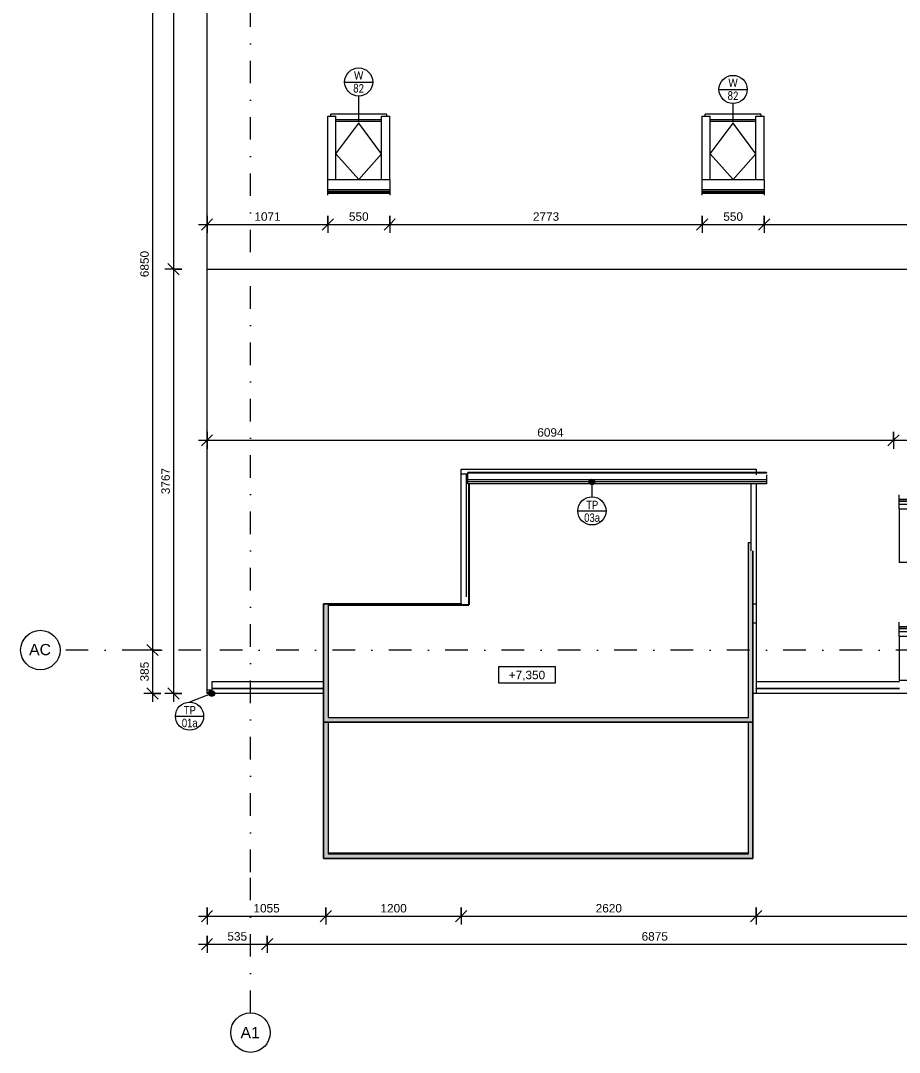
# Model space of a CAD drawing. Header units: millimetres. Extents: x -2147 to 35373, y -3639 to 14792.
# Drawn here: x -2039 to 5760, y -3571 to 5587 of the extents above; entities that cross this region are included whole.
import ezdxf

# ---------------------------------------------------------------- set-up
doc = ezdxf.new("R2010")
doc.units = ezdxf.units.MM
doc.linetypes.add('HA_DashDot_10mm-S3mm', pattern=[500, 200, -150, 0, -150])
for name, color, linetype, lineweight in [('A-____-____-DIMS', 9, 'Continuous', 5), ('A-____-____-DIMS-50', 9, 'Continuous', 5), ('A-AREA-____-OTLN', 9, 'Continuous', 25), ('A-FLOR-____-OTLN', 9, 'Continuous', 9), ('A-FLOR-HRAL-OTLN', 9, 'Continuous', 9), ('A-GENM-____-IDEN', 9, 'Continuous', 9), ('A-GENM-____-OTLN', 9, 'Continuous', 9), ('A-GLAZ-____-IDEN', 9, 'Continuous', 9), ('A-GLAZ-____-OTLN', 9, 'Continuous', 5), ('A-ROOF-____-OTLN', 9, 'Continuous', 9), ('A-WALL-____-OTLN', 9, 'Continuous', 9), ('G-____-____-DIMS', 9, 'Continuous', 5), ('S-GRID-____-IDEN', 9, 'Continuous', 9), ('S-GRID-____-OTLN', 9, 'Continuous', 5)]:
    doc.layers.add(name, color=color, linetype=linetype, lineweight=lineweight)
doc.styles.add('Arial', font='arial.ttf', dxfattribs={"height": 100})
doc.styles.add('Arial_1', font='arial.ttf', dxfattribs={"height": 75})
doc.styles.add('Arial_3', font='arial.ttf', dxfattribs={"width": 0.8, "height": 75})
doc.styles.add('Calibri', font='calibri.ttf', dxfattribs={"width": 0.8, "height": 75})
doc.dimstyles.new('Inner_Dimensions', dxfattribs={"dimscale": 304.8, "dimtxt": 76.519455, "dimasz": 0.328084, "dimexe": 0.246063, "dimexo": 0.0625, "dimgap": 0.032808, "dimtad": 1, "dimdec": 0, "dimzin": 0, "dimdsep": 46, "dimtxsty": 'Arial_1', "dimblk1": 'OBLIQUE', "dimblk2": 'OBLIQUE', "dimsah": 1, "dimcen": 0.09, "dimdle": 0.246063, "dimazin": 0, "dimtfac": 1, "dimtdec": 4, "dimtix": 1, "dimtmove": 0, "dimatfit": 3, "dimfxl": 0.246063, "dimfxlon": 1, "dimtvp": 1, "dimtolj": 1, "dimtzin": 0, "dimlwd": 9, "dimlwe": 9, "dimarcsym": 2})
doc.dimstyles.new('Inner_Dimensions_1', dxfattribs={"dimscale": 304.8, "dimtxt": 76.519455, "dimasz": 0.328084, "dimexe": 0.246063, "dimexo": 0.0625, "dimgap": 0.032808, "dimtad": 1, "dimdec": 0, "dimzin": 0, "dimdsep": 46, "dimtxsty": 'Arial_1', "dimblk1": 'OBLIQUE', "dimblk2": 'OBLIQUE', "dimsah": 1, "dimcen": 0.09, "dimdle": 0.246063, "dimazin": 0, "dimtfac": 1, "dimtdec": 4, "dimtix": 1, "dimtmove": 2, "dimatfit": 3, "dimfxl": 0.246063, "dimfxlon": 1, "dimtvp": 1, "dimtolj": 1, "dimtzin": 0, "dimlwd": 9, "dimlwe": 9, "dimarcsym": 2})

# ---------------------------------------------------------------- blocks, each defined once
blk = doc.blocks.new('Top Rail Type - Top Rail_Internal_-1473448-DPS_STŘECHA - A')
at = {"layer": 'A-FLOR-HRAL-OTLN'}
for points in [[(650, -1850), (690, -1810), (690, -640), (650, -640), (650, -1008.7)], [(4460, -1850), (4460, -640), (4420, -640), (4420, -1810)], [(650, -1850), (4460, -1850), (4420, -1810), (690, -1810)]]:
    blk.add_hatch(color=256, dxfattribs=at).paths.add_polyline_path(points)
for p, q in [((650, -1850), (650, -640)), ((690, -640), (690, -1810)), ((4420, -1810), (4420, -640)), ((4460, -640), (4460, -1850)), ((690, -1810), (4420, -1810)), ((4460, -1850), (650, -1850))]:
    blk.add_line(p, q, dxfattribs=at)
blk = doc.blocks.new('Top Rail Type - Top Rail_Internal_-V1-DPS_STŘECHA - A')
at = {"layer": 'A-FLOR-HRAL-OTLN'}
for p, q in [((650, -640), (650, -1850)), ((690, -640), (690, -1810)), ((4420, -1810), (4420, -640)), ((4460, -1850), (4460, -640)), ((690, -1810), (4420, -1810)), ((650, -1850), (4460, -1850))]:
    blk.add_line(p, q, dxfattribs=at)
blk = doc.blocks.new('Top Rail Type - Top Rail_Internal_-1473612-DPS_STŘECHA - A')
at = {"layer": 'A-FLOR-HRAL-OTLN'}
for points in [[(4460, -640), (4460, 881), (4445, 881), (4445, 954.5), (4420, 954.5), (4420, -600)], [(650, -640), (690, -600), (690, 410), (650, 410), (650, -537)], [(650, -640), (4460, -640), (4420, -600), (690, -600)]]:
    blk.add_hatch(color=256, dxfattribs=at).paths.add_polyline_path(points)
for p, q in [((4420, 954.5), (4445, 954.5)), ((4420, -600), (4420, 954.5)), ((4460, 881), (4460, -640)), ((650, 410), (690, 410)), ((650, -640), (650, 410)), ((690, 410), (690, -600)), ((4460, -640), (650, -640)), ((690, -600), (4420, -600))]:
    blk.add_line(p, q, dxfattribs=at)
blk = doc.blocks.new('Top Rail Type - Top Rail_Internal_-V4-DPS_STŘECHA - A')
at = {"layer": 'A-FLOR-HRAL-OTLN'}
for p, q in [((4420, 954.5), (4445, 954.5)), ((4420, -600), (4420, 954.5)), ((4460, -640), (4460, 881)), ((690, 410), (650, 410)), ((650, 410), (650, -640)), ((690, 410), (690, -600)), ((650, -640), (4460, -640)), ((690, -600), (4420, -600))]:
    blk.add_line(p, q, dxfattribs=at)
blk = doc.blocks.new('Roof-Windows_VELUX_GLL_1061 - CK02-1859753-DPS_STŘECHA - A')
at = {"layer": 'A-GLAZ-____-OTLN'}
for p, q in [((4009, 4737.6), (4081.6, 4737.6)), ((4009, 4174.5), (4009, 4737.6)), ((4531.7, 4755), (4036.3, 4755)), ((4036.3, 4754.2), (4036.3, 4755)), ((4036.3, 4737.7), (4036.3, 4754.2)), ((4081.6, 4174.5), (4081.6, 4737.6)), ((4081.6, 4709.6), (4486.1, 4709.6)), ((4486.1, 4692.6), (4081.6, 4692.6)), ((4486.1, 4690.2), (4081.6, 4690.2)), ((4081.6, 4404.1), (4284, 4676.6)), ((4486.1, 4404.5), (4284, 4676.6)), ((4486.1, 4737.6), (4559, 4737.6)), ((4486.1, 4174.5), (4486.1, 4737.6)), ((4531.7, 4755), (4531.7, 4754.2)), ((4531.7, 4754.2), (4531.7, 4737.7)), ((4559, 4174.5), (4559, 4737.6)), ((4284, 4177.6), (4081.6, 4404.1)), ((4284, 4177.6), (4486.1, 4403.7)), ((4009, 4085.2), (4009, 4174.5)), ((4559, 4174.5), (4009, 4174.5)), ((4559, 4174.5), (4559, 4085.2)), ((4009, 4072), (4009, 4085.2)), ((4559, 4085.2), (4009, 4085.2)), ((4009, 4063.2), (4009, 4072)), ((4009, 4072), (4559, 4072)), ((4009, 4056.2), (4009, 4063.2)), ((4009, 4063.2), (4559, 4063.2)), ((4009, 4038.1), (4009, 4056.2)), ((4009, 4056.2), (4559, 4056.2)), ((4559, 4085.2), (4559, 4072)), ((4559, 4072), (4559, 4063.2)), ((4559, 4063.2), (4559, 4056.2)), ((4559, 4056.2), (4559, 4038.1))]:
    blk.add_line(p, q, dxfattribs=at)
blk = doc.blocks.new('Roof-Windows_VELUX_GLL_1061 - PK08-1836828-DPS_STŘECHA - A')
at = {"layer": 'A-GLAZ-____-OTLN'}
for p, q in [((5759, 1334.7), (5759, 1378.3)), ((6701, 1378.3), (6701, 1334.7)), ((5759, 1322.2), (5759, 1334.7)), ((6701, 1334.7), (5759, 1334.7)), ((5759, 1318.2), (5759, 1322.2)), ((6701, 1322.2), (5759, 1322.2)), ((5759, 1294.8), (5759, 1318.2)), ((6701, 1318.2), (5759, 1318.2)), ((5759, 1254.4), (5759, 1294.8)), ((5759, 1294.8), (6701, 1294.8)), ((6701, 1334.7), (6701, 1322.2)), ((6701, 1322.2), (6701, 1318.2)), ((6701, 1318.2), (6701, 1294.8)), ((6701, 1294.8), (6701, 1254.4)), ((5759, 1254.4), (5759, 775.7)), ((5759, 1254.4), (6701, 1254.4)), ((5831.9, 1254.4), (5831.9, 775.7)), ((6197.1, 1254.3), (5831.9, 1050.5)), ((6262.9, 1254.3), (6628.4, 1050.3)), ((6628.4, 1254.4), (6628.4, 775.7)), ((6701, 1254.4), (6701, 775.7)), ((5831.9, 1050.1), (6230, 807.1)), ((6628.4, 1050.3), (6230, 807.1)), ((5831.9, 775.7), (5759, 775.7)), ((5831.9, 801), (6628.4, 801)), ((5831.9, 796.6), (6628.4, 796.6)), ((6628.4, 788.9), (5831.9, 788.9)), ((5831.9, 780.4), (6628.4, 780.4)), ((6701, 775.7), (6628.4, 775.7))]:
    blk.add_line(p, q, dxfattribs=at)
blk = doc.blocks.new('HA_GM_Gutter_Balcony - HA_GM_Gutter_Facade TP03-1710966-DPS_STŘECHA - A')
at = {"layer": 'A-GENM-____-OTLN'}
for p, q in [((0, 7.9), (0, 25.1)), ((0, 25.1), (2650, 25.1)), ((0, -10), (0, 7.9)), ((0, 7.9), (2650, 7.9)), ((2650, 25.1), (2650, 7.9)), ((2650, 7.9), (2650, -10)), ((0, -56.1), (0, -10)), ((0, -10), (2650, -10)), ((0, -75), (0, -70)), ((0, -70), (2650, -70)), ((0, -75), (2650, -75)), ((2650, -10), (2650, -70)), ((2650, -70), (2650, -75))]:
    blk.add_line(p, q, dxfattribs=at)
blk = doc.blocks.new('Roof-Windows_VELUX_GLL_1061 - PK06-1841920-DPS_STŘECHA - A')
at = {"layer": 'A-GLAZ-____-OTLN'}
for p, q in [((5759, 204.5), (5759, 248.1)), ((5759, 192), (5759, 204.5)), ((6701, 204.5), (5759, 204.5)), ((5759, 188), (5759, 192)), ((6701, 192), (5759, 192)), ((5759, 164.6), (5759, 188)), ((6701, 188), (5759, 188)), ((6701, 248.1), (6701, 204.5)), ((6701, 204.5), (6701, 192)), ((6701, 192), (6701, 188)), ((6701, 188), (6701, 164.6)), ((5759, 124.2), (5759, 164.6)), ((5759, 164.6), (6701, 164.6)), ((5759, 124.2), (5759, -269.5)), ((5759, 124.2), (6701, 124.2)), ((5831.9, 124.2), (5831.9, -269.5)), ((6189.3, 124.1), (5831.9, -37.2)), ((6270.7, 124.1), (6628.4, -37.3)), ((6628.4, 124.2), (6628.4, -269.5)), ((6701, 164.6), (6701, 124.2)), ((6701, 124.2), (6701, -269.5)), ((5831.9, -37.5), (6230, -238)), ((6628.4, -37.3), (6230, -238)), ((5831.9, -269.5), (5759, -269.5)), ((5831.9, -244.2), (6628.4, -244.2)), ((5831.9, -248.5), (6628.4, -248.5)), ((6628.4, -256.2), (5831.9, -256.2)), ((5831.9, -264.8), (6628.4, -264.8)), ((6701, -269.5), (6628.4, -269.5))]:
    blk.add_line(p, q, dxfattribs=at)
blk = doc.blocks.new('Grid - Radius 3_5mm-353793-DPS_STŘECHA - A')
at = {"layer": 'S-GRID-____-IDEN'}
blk.add_circle((0, 0), 3.5, dxfattribs=at)
blk = doc.blocks.new('Spot Elevations - Generic-448778-DPS_STŘECHA - A')
at = {"layer": 'G-____-____-DIMS', "lineweight": 9}
for p, q in [((-5, 0), (-5, 3)), ((-5, 3), (5, 3)), ((5, 3), (5, 0)), ((5, 0), (-5, 0))]:
    blk.add_line(p, q, dxfattribs=at)
blk = doc.blocks.new('HA_TAG_WD - Type Mark-1527962-DPS_STŘECHA - A')
at = {"layer": 'A-GLAZ-____-IDEN'}
blk.add_line((-2.5, 0), (2.5, 0), dxfattribs=at)
blk.add_circle((0, 0), 2.5, dxfattribs=at)
blk = doc.blocks.new('DIMBLOCK8-DPS_STŘECHA - A')
at = {"layer": 'A-____-____-DIMS-50', "lineweight": 9}
for p, q in [((-385, -2536.7), (-385, -2686.7)), ((-385, -2611.7), (-385, -2536.7)), ((-385, -2611.7), (-335, -2561.7)), ((149.8, -2536.7), (149.8, -2686.7)), ((149.8, -2611.7), (149.8, -2536.7)), ((149.8, -2611.7), (199.8, -2561.7)), ((-460, -2611.7), (149.8, -2611.7)), ((-385, -2611.7), (-435, -2661.7)), ((149.8, -2611.7), (99.8, -2661.7))]:
    blk.add_line(p, q, dxfattribs=at)
at = {"layer": 'A-____-____-DIMS-50', "color": 0, "lineweight": 9, "insert": (-204.1, -2504.3), "char_height": 75, "width": 207.662, "attachment_point": 1, "line_spacing_factor": 0.941778, "style": 'Arial_1'}
blk.add_mtext('535', dxfattribs=at)
blk = doc.blocks.new('_Oblique')
at = {"color": 0, "linetype": 'ByBlock', "lineweight": -2}
blk.add_line((-0.5, -0.5), (0.5, 0.5), dxfattribs=at)
blk = doc.blocks.new('DIMBLOCK9-DPS_STŘECHA - A')
at = {"layer": 'A-____-____-DIMS-50', "lineweight": 9}
for p, q in [((149.8, -2536.7), (149.8, -2686.7)), ((149.8, -2611.7), (149.8, -2536.7)), ((149.8, -2611.7), (199.8, -2561.7)), ((7025.1, -2536.7), (7025.1, -2686.7)), ((7025.1, -2611.7), (7025.1, -2536.7)), ((7025.1, -2611.7), (7075.1, -2561.7)), ((149.8, -2611.7), (99.8, -2661.7)), ((149.8, -2611.7), (7025.1, -2611.7)), ((7025.1, -2611.7), (6975.1, -2661.7))]:
    blk.add_line(p, q, dxfattribs=at)
at = {"layer": 'A-____-____-DIMS-50', "color": 0, "lineweight": 9, "insert": (3472.1, -2504.3), "char_height": 75, "width": 276.883, "attachment_point": 1, "line_spacing_factor": 0.941778, "style": 'Arial_1'}
blk.add_mtext('6875', dxfattribs=at)
blk = doc.blocks.new('DIMBLOCK29-DPS_STŘECHA - A')
at = {"layer": 'A-____-____-DIMS-50', "lineweight": 9}
for p, q in [((-683.1, 12110), (-683.1, 3381.6)), ((-608.1, 12035), (-758.1, 12035)), ((-683.1, 12035), (-733.1, 12085)), ((-683.1, 12035), (-633.1, 11985)), ((-683.1, 12035), (-608.1, 12035)), ((-683.1, 3381.6), (-733.1, 3431.6)), ((-608.1, 3381.6), (-758.1, 3381.6)), ((-683.1, 3381.6), (-633.1, 3331.6)), ((-683.1, 3381.6), (-608.1, 3381.6))]:
    blk.add_line(p, q, dxfattribs=at)
at = {"layer": 'A-____-____-DIMS-50', "color": 0, "lineweight": 9, "insert": (-790.4, 7351.5), "char_height": 75, "width": 276.883, "attachment_point": 1, "rotation": 90, "line_spacing_factor": 0.941778, "style": 'Arial_1'}
blk.add_mtext('8653', dxfattribs=at)
blk = doc.blocks.new('DIMBLOCK30-DPS_STŘECHA - A')
at = {"layer": 'A-____-____-DIMS-50', "lineweight": 9}
for p, q in [((-683.1, 3381.6), (-733.1, 3431.6)), ((-608.1, 3381.6), (-758.1, 3381.6)), ((-683.1, 3381.6), (-683.1, -460)), ((-683.1, 3381.6), (-633.1, 3331.6)), ((-683.1, 3381.6), (-608.1, 3381.6)), ((-683.1, -385), (-733.1, -335)), ((-608.1, -385), (-758.1, -385)), ((-683.1, -385), (-633.1, -435)), ((-683.1, -385), (-608.1, -385))]:
    blk.add_line(p, q, dxfattribs=at)
at = {"layer": 'A-____-____-DIMS-50', "color": 0, "lineweight": 9, "insert": (-790.4, 1383), "char_height": 75, "width": 276.883, "attachment_point": 1, "rotation": 90, "line_spacing_factor": 0.941778, "style": 'Arial_1'}
blk.add_mtext('3767', dxfattribs=at)
blk = doc.blocks.new('DIMBLOCK33-DPS_STŘECHA - A')
at = {"layer": 'A-____-____-DIMS-50', "lineweight": 9}
for p, q in [((-870.1, 6850), (-920.1, 6900)), ((-795.1, 6850), (-945.1, 6850)), ((-870.1, 6850), (-870.1, 0)), ((-870.1, 6850), (-820.1, 6800)), ((-870.1, 6850), (-795.1, 6850)), ((-870.1, 0), (-920.1, 50)), ((-795.1, 0), (-945.1, 0)), ((-870.1, 0), (-820.1, -50)), ((-870.1, 0), (-795.1, 0))]:
    blk.add_line(p, q, dxfattribs=at)
at = {"layer": 'A-____-____-DIMS-50', "color": 0, "lineweight": 9, "insert": (-977.4, 3309.6), "char_height": 75, "width": 276.883, "attachment_point": 1, "rotation": 90, "line_spacing_factor": 0.941778, "style": 'Arial_1'}
blk.add_mtext('6850', dxfattribs=at)
blk = doc.blocks.new('DIMBLOCK34-DPS_STŘECHA - A')
at = {"layer": 'A-____-____-DIMS-50', "lineweight": 9}
for p, q in [((-870.1, 0), (-920.1, 50)), ((-795.1, 0), (-945.1, 0)), ((-870.1, 0), (-870.1, -460)), ((-870.1, 0), (-820.1, -50)), ((-870.1, 0), (-795.1, 0)), ((-870.1, -385), (-920.1, -335)), ((-795.1, -385), (-945.1, -385)), ((-870.1, -385), (-820.1, -435)), ((-870.1, -385), (-795.1, -385))]:
    blk.add_line(p, q, dxfattribs=at)
at = {"layer": 'A-____-____-DIMS-50', "color": 0, "lineweight": 9, "insert": (-977.4, -279), "char_height": 75, "width": 207.662, "attachment_point": 1, "rotation": 90, "line_spacing_factor": 0.941778, "style": 'Arial_1'}
blk.add_mtext('385', dxfattribs=at)
blk = doc.blocks.new('DIMBLOCK35-DPS_STŘECHA - A')
at = {"layer": 'A-____-____-DIMS-50', "lineweight": 9}
for p, q in [((-385, 3852.7), (-385, 3702.7)), ((-385, 3777.7), (-385, 3852.7)), ((686.1, 3852.7), (686.1, 3702.7)), ((686.1, 3777.7), (686.1, 3852.7)), ((-460, 3777.7), (686.1, 3777.7)), ((-385, 3777.7), (-435, 3727.7)), ((-385, 3777.7), (-335, 3827.7)), ((686.1, 3777.7), (636.1, 3727.7)), ((686.1, 3777.7), (736.1, 3827.7))]:
    blk.add_line(p, q, dxfattribs=at)
at = {"layer": 'A-____-____-DIMS-50', "color": 0, "lineweight": 9, "insert": (35.2, 3885.1), "char_height": 75, "width": 276.883, "attachment_point": 1, "line_spacing_factor": 0.941778, "style": 'Arial_1'}
blk.add_mtext('1071', dxfattribs=at)
blk = doc.blocks.new('DIMBLOCK36-DPS_STŘECHA - A')
at = {"layer": 'A-____-____-DIMS-50', "lineweight": 9}
for p, q in [((686.1, 3852.7), (686.1, 3702.7)), ((686.1, 3777.7), (686.1, 3852.7)), ((1236.1, 3852.7), (1236.1, 3702.7)), ((1236.1, 3777.7), (1236.1, 3852.7)), ((686.1, 3777.7), (636.1, 3727.7)), ((686.1, 3777.7), (736.1, 3827.7)), ((686.1, 3777.7), (1236.1, 3777.7)), ((1236.1, 3777.7), (1186.1, 3727.7)), ((1236.1, 3777.7), (1286.1, 3827.7))]:
    blk.add_line(p, q, dxfattribs=at)
at = {"layer": 'A-____-____-DIMS-50', "color": 0, "lineweight": 9, "insert": (874.5, 3885.1), "char_height": 75, "width": 207.662, "attachment_point": 1, "line_spacing_factor": 0.941778, "style": 'Arial_1'}
blk.add_mtext('550', dxfattribs=at)
blk = doc.blocks.new('DIMBLOCK37-DPS_STŘECHA - A')
at = {"layer": 'A-____-____-DIMS-50', "lineweight": 9}
for p, q in [((1236.1, 3852.7), (1236.1, 3702.7)), ((1236.1, 3777.7), (1236.1, 3852.7)), ((4009, 3852.7), (4009, 3702.7)), ((4009, 3777.7), (4009, 3852.7)), ((1236.1, 3777.7), (1186.1, 3727.7)), ((1236.1, 3777.7), (1286.1, 3827.7)), ((1236.1, 3777.7), (4009, 3777.7)), ((4009, 3777.7), (3959, 3727.7)), ((4009, 3777.7), (4059, 3827.7))]:
    blk.add_line(p, q, dxfattribs=at)
at = {"layer": 'A-____-____-DIMS-50', "color": 0, "lineweight": 9, "insert": (2507.2, 3885.1), "char_height": 75, "width": 276.883, "attachment_point": 1, "line_spacing_factor": 0.941778, "style": 'Arial_1'}
blk.add_mtext('2773', dxfattribs=at)
blk = doc.blocks.new('DIMBLOCK38-DPS_STŘECHA - A')
at = {"layer": 'A-____-____-DIMS-50', "lineweight": 9}
for p, q in [((4009, 3852.7), (4009, 3702.7)), ((4009, 3777.7), (4009, 3852.7)), ((4559, 3852.7), (4559, 3702.7)), ((4559, 3777.7), (4559, 3852.7)), ((4009, 3777.7), (3959, 3727.7)), ((4009, 3777.7), (4059, 3827.7)), ((4009, 3777.7), (4559, 3777.7)), ((4559, 3777.7), (4509, 3727.7)), ((4559, 3777.7), (4609, 3827.7))]:
    blk.add_line(p, q, dxfattribs=at)
at = {"layer": 'A-____-____-DIMS-50', "color": 0, "lineweight": 9, "insert": (4197.5, 3885.1), "char_height": 75, "width": 207.662, "attachment_point": 1, "line_spacing_factor": 0.941778, "style": 'Arial_1'}
blk.add_mtext('550', dxfattribs=at)
blk = doc.blocks.new('DIMBLOCK39-DPS_STŘECHA - A')
at = {"layer": 'A-____-____-DIMS-50', "lineweight": 9}
for p, q in [((4559, 3852.7), (4559, 3702.7)), ((4559, 3777.7), (4559, 3852.7)), ((11684.3, 3852.7), (11684.3, 3702.7)), ((11684.3, 3777.7), (11684.3, 3852.7)), ((4559, 3777.7), (4509, 3727.7)), ((4559, 3777.7), (4609, 3827.7)), ((4559, 3777.7), (11684.3, 3777.7)), ((11684.3, 3777.7), (11634.3, 3727.7)), ((11684.3, 3777.7), (11734.3, 3827.7))]:
    blk.add_line(p, q, dxfattribs=at)
at = {"layer": 'A-____-____-DIMS-50', "color": 0, "lineweight": 9, "insert": (8006.3, 3885.1), "char_height": 75, "width": 276.883, "attachment_point": 1, "line_spacing_factor": 0.941778, "style": 'Arial_1'}
blk.add_mtext('7125', dxfattribs=at)
blk = doc.blocks.new('DIMBLOCK48-DPS_STŘECHA - A')
at = {"layer": 'A-____-____-DIMS-50', "lineweight": 9}
for p, q in [((-385, -2286.7), (-385, -2436.7)), ((-385, -2361.7), (-385, -2286.7)), ((670, -2286.7), (670, -2436.7)), ((670, -2361.7), (670, -2286.7)), ((-460, -2361.7), (670, -2361.7)), ((-385, -2361.7), (-435, -2411.7)), ((-385, -2361.7), (-335, -2311.7)), ((670, -2361.7), (620, -2411.7)), ((670, -2361.7), (720, -2311.7))]:
    blk.add_line(p, q, dxfattribs=at)
at = {"layer": 'A-____-____-DIMS-50', "color": 0, "lineweight": 9, "insert": (27.1, -2254.3), "char_height": 75, "width": 276.883, "attachment_point": 1, "line_spacing_factor": 0.941778, "style": 'Arial_1'}
blk.add_mtext('1055', dxfattribs=at)
blk = doc.blocks.new('DIMBLOCK49-DPS_STŘECHA - A')
at = {"layer": 'A-____-____-DIMS-50', "lineweight": 9}
for p, q in [((670, -2286.7), (670, -2436.7)), ((670, -2361.7), (670, -2286.7)), ((1870, -2286.7), (1870, -2436.7)), ((1870, -2361.7), (1870, -2286.7)), ((670, -2361.7), (620, -2411.7)), ((670, -2361.7), (720, -2311.7)), ((670, -2361.7), (1870, -2361.7)), ((1870, -2361.7), (1820, -2411.7)), ((1870, -2361.7), (1920, -2311.7))]:
    blk.add_line(p, q, dxfattribs=at)
at = {"layer": 'A-____-____-DIMS-50', "color": 0, "lineweight": 9, "insert": (1154.6, -2254.3), "char_height": 75, "width": 276.883, "attachment_point": 1, "line_spacing_factor": 0.941778, "style": 'Arial_1'}
blk.add_mtext('1200', dxfattribs=at)
blk = doc.blocks.new('DIMBLOCK50-DPS_STŘECHA - A')
at = {"layer": 'A-____-____-DIMS-50', "lineweight": 9}
for p, q in [((1870, -2286.7), (1870, -2436.7)), ((1870, -2361.7), (1870, -2286.7)), ((4490, -2286.7), (4490, -2436.7)), ((4490, -2361.7), (4490, -2286.7)), ((1870, -2361.7), (1820, -2411.7)), ((1870, -2361.7), (1920, -2311.7)), ((1870, -2361.7), (4490, -2361.7)), ((4490, -2361.7), (4440, -2411.7)), ((4490, -2361.7), (4540, -2311.7))]:
    blk.add_line(p, q, dxfattribs=at)
at = {"layer": 'A-____-____-DIMS-50', "color": 0, "lineweight": 9, "insert": (3064.6, -2254.3), "char_height": 75, "width": 276.883, "attachment_point": 1, "line_spacing_factor": 0.941778, "style": 'Arial_1'}
blk.add_mtext('2620', dxfattribs=at)
blk = doc.blocks.new('DIMBLOCK51-DPS_STŘECHA - A')
at = {"layer": 'A-____-____-DIMS-50', "lineweight": 9}
for p, q in [((4490, -2286.7), (4490, -2436.7)), ((4490, -2361.7), (4490, -2286.7)), ((8420, -2286.7), (8420, -2436.7)), ((8420, -2361.7), (8420, -2286.7)), ((4490, -2361.7), (4440, -2411.7)), ((4490, -2361.7), (4540, -2311.7)), ((4490, -2361.7), (8420, -2361.7)), ((8420, -2361.7), (8370, -2411.7)), ((8420, -2361.7), (8470, -2311.7))]:
    blk.add_line(p, q, dxfattribs=at)
at = {"layer": 'A-____-____-DIMS-50', "color": 0, "lineweight": 9, "insert": (6339.6, -2254.3), "char_height": 75, "width": 276.883, "attachment_point": 1, "line_spacing_factor": 0.941778, "style": 'Arial_1'}
blk.add_mtext('3930', dxfattribs=at)
blk = doc.blocks.new('DIMBLOCK56-DPS_STŘECHA - A')
at = {"layer": 'A-____-____-DIMS-50', "lineweight": 9}
for p, q in [((-385, 1936.4), (-385, 1786.4)), ((-385, 1861.4), (-385, 1936.4)), ((5709, 1936.4), (5709, 1786.4)), ((5709, 1861.4), (5709, 1936.4)), ((-460, 1861.4), (5709, 1861.4)), ((-385, 1861.4), (-435, 1811.4)), ((-385, 1861.4), (-335, 1911.4)), ((5709, 1861.4), (5659, 1811.4)), ((5709, 1861.4), (5759, 1911.4))]:
    blk.add_line(p, q, dxfattribs=at)
at = {"layer": 'A-____-____-DIMS-50', "color": 0, "lineweight": 9, "insert": (2546.6, 1968.8), "char_height": 75, "width": 276.883, "attachment_point": 1, "line_spacing_factor": 0.941778, "style": 'Arial_1'}
blk.add_mtext('6094', dxfattribs=at)
blk = doc.blocks.new('DIMBLOCK57-DPS_STŘECHA - A')
at = {"layer": 'A-____-____-DIMS-50', "lineweight": 9}
for p, q in [((5709, 1936.4), (5709, 1786.4)), ((5709, 1861.4), (5709, 1936.4)), ((6751, 1936.4), (6751, 1786.4)), ((6751, 1861.4), (6751, 1936.4)), ((5709, 1861.4), (5659, 1811.4)), ((5709, 1861.4), (5759, 1911.4)), ((5709, 1861.4), (6751, 1861.4)), ((6751, 1861.4), (6701, 1811.4)), ((6751, 1861.4), (6801, 1911.4))]:
    blk.add_line(p, q, dxfattribs=at)
at = {"layer": 'A-____-____-DIMS-50', "color": 0, "lineweight": 9, "insert": (6114.6, 1968.8), "char_height": 75, "width": 276.883, "attachment_point": 1, "line_spacing_factor": 0.941778, "style": 'Arial_1'}
blk.add_mtext('1042', dxfattribs=at)
blk = doc.blocks.new('HA_TAG_GM_Products - Generic-588599-DPS_STŘECHA - A')
at = {"layer": 'A-GENM-____-IDEN'}
blk.add_line((-2.5, 0), (2.5, 0), dxfattribs=at)
blk.add_circle((0, 0), 2.5, dxfattribs=at)

msp = doc.modelspace()

# ---------------------------------------------------------------- hatches: boundary and pattern name
at = {"layer": 'A-GENM-____-IDEN'}
h = msp.add_hatch(color=256, dxfattribs=at)
edge = h.paths.add_edge_path()
edge.add_arc((3031.3, 1491.4), 25, 0, 360)
h = msp.add_hatch(color=256, dxfattribs=at)
edge = h.paths.add_edge_path()
edge.add_arc((-342.1, -385.1), 25, 0, 360)

# ---------------------------------------------------------------- linework, layer by layer
at = {"layer": 'A-AREA-____-OTLN'}
for p, q in [((1940, 1474.9), (1940, 400)), ((690, 400), (1940, 400)), ((690, -1802), (4420, -1802))]:
    msp.add_line(p, q, dxfattribs=at)
at = {"layer": 'A-FLOR-____-OTLN'}
for p, q in [((1870, 410), (690, 410)), ((1870, 416.6), (1870, 410)), ((4460, 410), (4490, 410)), ((4490, 410), (4490, 416.6))]:
    msp.add_line(p, q, dxfattribs=at)
at = {"layer": 'A-GENM-____-IDEN'}
for p, q in [((3031.3, 1491.4), (3031.3, 1360.1)), ((-342.1, -385.1), (-540.1, -462.2))]:
    msp.add_line(p, q, dxfattribs=at)
for centre in [(3031.3, 1491.4), (-342.1, -385.1)]:
    msp.add_circle(centre, 25, dxfattribs=at)
at = {"layer": 'A-GLAZ-____-IDEN'}
for p, q in [((961.1, 4685.9), (961.1, 4914.5)), ((4284, 4685.9), (4284, 4848.7))]:
    msp.add_line(p, q, dxfattribs=at)
at = {"layer": 'A-ROOF-____-OTLN'}
for p, q in [((-385, -352.5), (-385, 12005)), ((-385, 3381.6), (22701.9, 3381.6)), ((1870, 416.6), (1870, 1605)), ((1870, 1605), (4490, 1605)), ((4490, 1605), (4490, 1575)), ((4490, 1570), (4490, 1556.1)), ((4490, 1474.9), (4490, 416.6)), ((4490, 410), (4490, -280)), ((-385, -352.5), (-340, -352.5)), ((-340, -352.5), (-340, -280)), ((-340, -280), (650, -280)), ((-340, -337.5), (650, -337.5)), ((4490, -280), (5760, -280)), ((4490, -340), (4490, -337.5)), ((4490, -337.5), (5760, -337.5))]:
    msp.add_line(p, q, dxfattribs=at)
at = {"layer": 'A-WALL-____-OTLN'}
for p, q in [((1930, 1560), (1870, 1560)), ((1915, 1560), (1915, 470.8)), ((4445, 881), (4445, 1474.9)), ((4460, 240.3), (4490, 240.3)), ((-385, -385), (-385, -352.5)), ((-352.5, -352.5), (-385, -385)), ((-340, -340), (650, -340)), ((4490, -280), (4490, -337.5)), ((4490, -340), (5760, -340)), ((4490, -340), (4490, -385)), ((650, -385), (-385, -385)), ((8445, -385), (4460, -385))]:
    msp.add_line(p, q, dxfattribs=at)
at = {"layer": 'S-GRID-____-OTLN', "linetype": 'HA_DashDot_10mm-S3mm', "lineweight": 9}
for p, q in [((0, -1971.1), (0, 13159.9)), ((-439.3, 0), (-1689.3, 0)), ((25434, 0), (-439.3, 0)), ((0, -3221.1), (0, -1971.1))]:
    msp.add_line(p, q, dxfattribs=at)

# ---------------------------------------------------------------- block references
at = {"layer": 'A-FLOR-HRAL-OTLN'}
for name in ['Top Rail Type - Top Rail_Internal_-1473612-DPS_STŘECHA - A', 'Top Rail Type - Top Rail_Internal_-V4-DPS_STŘECHA - A', 'Top Rail Type - Top Rail_Internal_-1473448-DPS_STŘECHA - A', 'Top Rail Type - Top Rail_Internal_-V1-DPS_STŘECHA - A']:
    msp.add_blockref(name, (0, 0), dxfattribs=at)
at = {"layer": 'A-GENM-____-IDEN', "xscale": 49.99999999999998, "yscale": 49.99999999999998, "zscale": 49.99999999999998}
for p in [(3031.3, 1235.1), (-540.1, -587.2)]:
    msp.add_blockref('HA_TAG_GM_Products - Generic-588599-DPS_STŘECHA - A', p, dxfattribs=at)
at = {"layer": 'A-GENM-____-OTLN', "rotation": 180}
msp.add_blockref('HA_GM_Gutter_Balcony - HA_GM_Gutter_Facade TP03-1710966-DPS_STŘECHA - A', (4580, 1500), dxfattribs=at)
at = {"layer": 'A-GLAZ-____-IDEN', "xscale": 49.99999999999998, "yscale": 49.99999999999998, "zscale": 49.99999999999998}
for p in [(961.1, 5041.8), (4284, 4976)]:
    msp.add_blockref('HA_TAG_WD - Type Mark-1527962-DPS_STŘECHA - A', p, dxfattribs=at)
at = {"layer": 'A-GLAZ-____-OTLN'}
for name, p in [('Roof-Windows_VELUX_GLL_1061 - CK02-1859753-DPS_STŘECHA - A', (-3322.9, 0)), ('Roof-Windows_VELUX_GLL_1061 - CK02-1859753-DPS_STŘECHA - A', (0, 0)), ('Roof-Windows_VELUX_GLL_1061 - PK08-1836828-DPS_STŘECHA - A', (0, 0)), ('Roof-Windows_VELUX_GLL_1061 - PK06-1841920-DPS_STŘECHA - A', (0, 0))]:
    msp.add_blockref(name, p, dxfattribs=at)
at = {"layer": 'G-____-____-DIMS', "lineweight": 9, "xscale": 49.99999999999998, "yscale": 49.99999999999998, "zscale": 49.99999999999998}
msp.add_blockref('Spot Elevations - Generic-448778-DPS_STŘECHA - A', (2453.8, -294.9), dxfattribs=at)
at = {"layer": 'S-GRID-____-IDEN', "xscale": 49.99999999999998, "yscale": 49.99999999999998, "zscale": 49.99999999999998, "rotation": 90}
msp.add_blockref('Grid - Radius 3_5mm-353793-DPS_STŘECHA - A', (-1864.3, 0), dxfattribs=at)
at = {"layer": 'S-GRID-____-IDEN', "xscale": 49.99999999999998, "yscale": 49.99999999999998, "zscale": 49.99999999999998}
msp.add_blockref('Grid - Radius 3_5mm-353793-DPS_STŘECHA - A', (0, -3396.1), dxfattribs=at)

# ---------------------------------------------------------------- texts
at = {"layer": 'A-GENM-____-IDEN', "lineweight": 5, "char_height": 75, "attachment_point": 1, "style": 'Arial_3'}
for s, insert, width in [('TP', (2980.3, 1325.2), 128.27), ('03a', (2963.1, 1212.5), 169.958), ('TP', (-591.1, -497.1), 128.27), ('01a', (-608.3, -609.9), 169.958)]:
    msp.add_mtext(s, dxfattribs=dict(at, insert=insert, width=width))
at = {"layer": 'A-GLAZ-____-IDEN', "lineweight": 5, "char_height": 75, "attachment_point": 1, "style": 'Calibri'}
for s, insert, width in [('W', (919.3, 5137), 105.823), ('W', (4242.2, 5071.2), 105.823), ('82', (912.7, 5022.8), 121.856), ('82', (4235.6, 4957), 121.856)]:
    msp.add_mtext(s, dxfattribs=dict(at, insert=insert, width=width))
at = {"layer": 'S-GRID-____-IDEN', "lineweight": 5, "char_height": 100, "attachment_point": 1, "style": 'Arial'}
for s, insert, width in [('AC', (-1964, 53.9), 240.506), ('A1', (-87.4, -3345.4), 212.447)]:
    msp.add_mtext(s, dxfattribs=dict(at, insert=insert, width=width))

# ---------------------------------------------------------------- dimensions: what is measured, and where the dimension line sits
at = {"layer": 'A-____-____-DIMS', "lineweight": 9}
dim = msp.add_linear_dim(base=(-683.1, 3381.6), p1=(-608.1, 12035), p2=(-608.1, 3381.6), angle=90, dimstyle='Inner_Dimensions_1', override={"dimpost": '<>', "dimfxl": 8653.351118}, dxfattribs=at)
dim.commit()
dim.dimension.update_dxf_attribs({"geometry": 'DIMBLOCK29-DPS_STŘECHA - A', "text_midpoint": (-740.4, 7489.9), "dimtype": 160, "text_rotation": 90})
for base, p1, p2, override, picture, middle in [((-870.1, 0), (-795.1, 6850), (-795.1, 0), {"dimpost": '<>', "dimfxl": 6850}, 'DIMBLOCK33-DPS_STŘECHA - A', (-918.4, 3425)), ((-683.1, -385), (-608.1, 3381.6), (-608.1, -385), {"dimpost": '<>', "dimfxl": 3766.648882}, 'DIMBLOCK30-DPS_STŘECHA - A', (-731.4, 1498.3)), ((-870.1, -385), (-795.1, 0), (-795.1, -385), {"dimpost": '<>', "dimfxl": 385}, 'DIMBLOCK34-DPS_STŘECHA - A', (-918.4, -192.5))]:
    dim = msp.add_linear_dim(base=base, p1=p1, p2=p2, angle=90, dimstyle='Inner_Dimensions', override=override, dxfattribs=at)
    dim.commit()
    dim.dimension.update_dxf_attribs({"geometry": picture, "text_midpoint": middle})
for base, p1, p2, override, picture, middle in [((686.1, 3777.7), (-385, 3852.7), (686.1, 3852.7), {"dimpost": '<>', "dimfxl": 1071.066115}, 'DIMBLOCK35-DPS_STŘECHA - A', (150.5, 3826)), ((1236.1, 3777.7), (686.1, 3852.7), (1236.1, 3852.7), {"dimpost": '<>', "dimfxl": 550}, 'DIMBLOCK36-DPS_STŘECHA - A', (961.1, 3826)), ((4009, 3777.7), (1236.1, 3852.7), (4009, 3852.7), {"dimpost": '<>', "dimfxl": 2772.927319}, 'DIMBLOCK37-DPS_STŘECHA - A', (2622.5, 3826)), ((4559, 3777.7), (4009, 3852.7), (4559, 3852.7), {"dimpost": '<>', "dimfxl": 550}, 'DIMBLOCK38-DPS_STŘECHA - A', (4284, 3826)), ((11684.3, 3777.7), (4559, 3852.7), (11684.3, 3852.7), {"dimpost": '<>', "dimfxl": 7125.315642}, 'DIMBLOCK39-DPS_STŘECHA - A', (8121.7, 3826)), ((5709, 1861.4), (-385, 1936.4), (5709, 1936.4), {"dimpost": '<>', "dimfxl": 6093.999998}, 'DIMBLOCK56-DPS_STŘECHA - A', (2662, 1909.7)), ((6751, 1861.4), (5709, 1936.4), (6751, 1936.4), {"dimpost": '<>', "dimfxl": 1042}, 'DIMBLOCK57-DPS_STŘECHA - A', (6230, 1909.7)), ((670, -2361.7), (-385, -2286.7), (670, -2286.7), {"dimpost": '<>', "dimfxl": 1055}, 'DIMBLOCK48-DPS_STŘECHA - A', (142.5, -2313.4)), ((1870, -2361.7), (670, -2286.7), (1870, -2286.7), {"dimpost": '<>', "dimfxl": 1200}, 'DIMBLOCK49-DPS_STŘECHA - A', (1270, -2313.4)), ((4490, -2361.7), (1870, -2286.7), (4490, -2286.7), {"dimpost": '<>', "dimfxl": 2620}, 'DIMBLOCK50-DPS_STŘECHA - A', (3180, -2313.4)), ((8420, -2361.7), (4490, -2286.7), (8420, -2286.7), {"dimpost": '<>', "dimfxl": 3930}, 'DIMBLOCK51-DPS_STŘECHA - A', (6455, -2313.4)), ((149.8, -2611.7), (-385, -2536.7), (149.8, -2536.7), {"dimpost": '<>', "dimfxl": 534.844206}, 'DIMBLOCK8-DPS_STŘECHA - A', (-117.6, -2563.4)), ((7025.1, -2611.7), (149.8, -2536.7), (7025.1, -2536.7), {"dimpost": '<>', "dimfxl": 6875.257508}, 'DIMBLOCK9-DPS_STŘECHA - A', (3587.5, -2563.4))]:
    dim = msp.add_linear_dim(base=base, p1=p1, p2=p2, dimstyle='Inner_Dimensions', override=override, dxfattribs=at)
    dim.commit()
    dim.dimension.update_dxf_attribs({"geometry": picture, "text_midpoint": middle})

# ---------------------------------------------------------------- next in the draw order: texts
at = {"layer": 'G-____-____-DIMS', "lineweight": 9, "insert": (2292.7, -184), "char_height": 75, "width": 386.567, "attachment_point": 1, "line_spacing_factor": 0.941778, "style": 'Arial_1', "bg_fill": 3, "box_fill_scale": 1.25, "bg_fill_color": 256, "bg_fill_true_color": 13158600, "bg_fill_transparency": 0}
msp.add_mtext('+7,350', dxfattribs=at)

doc.saveas('drawing.dxf')
